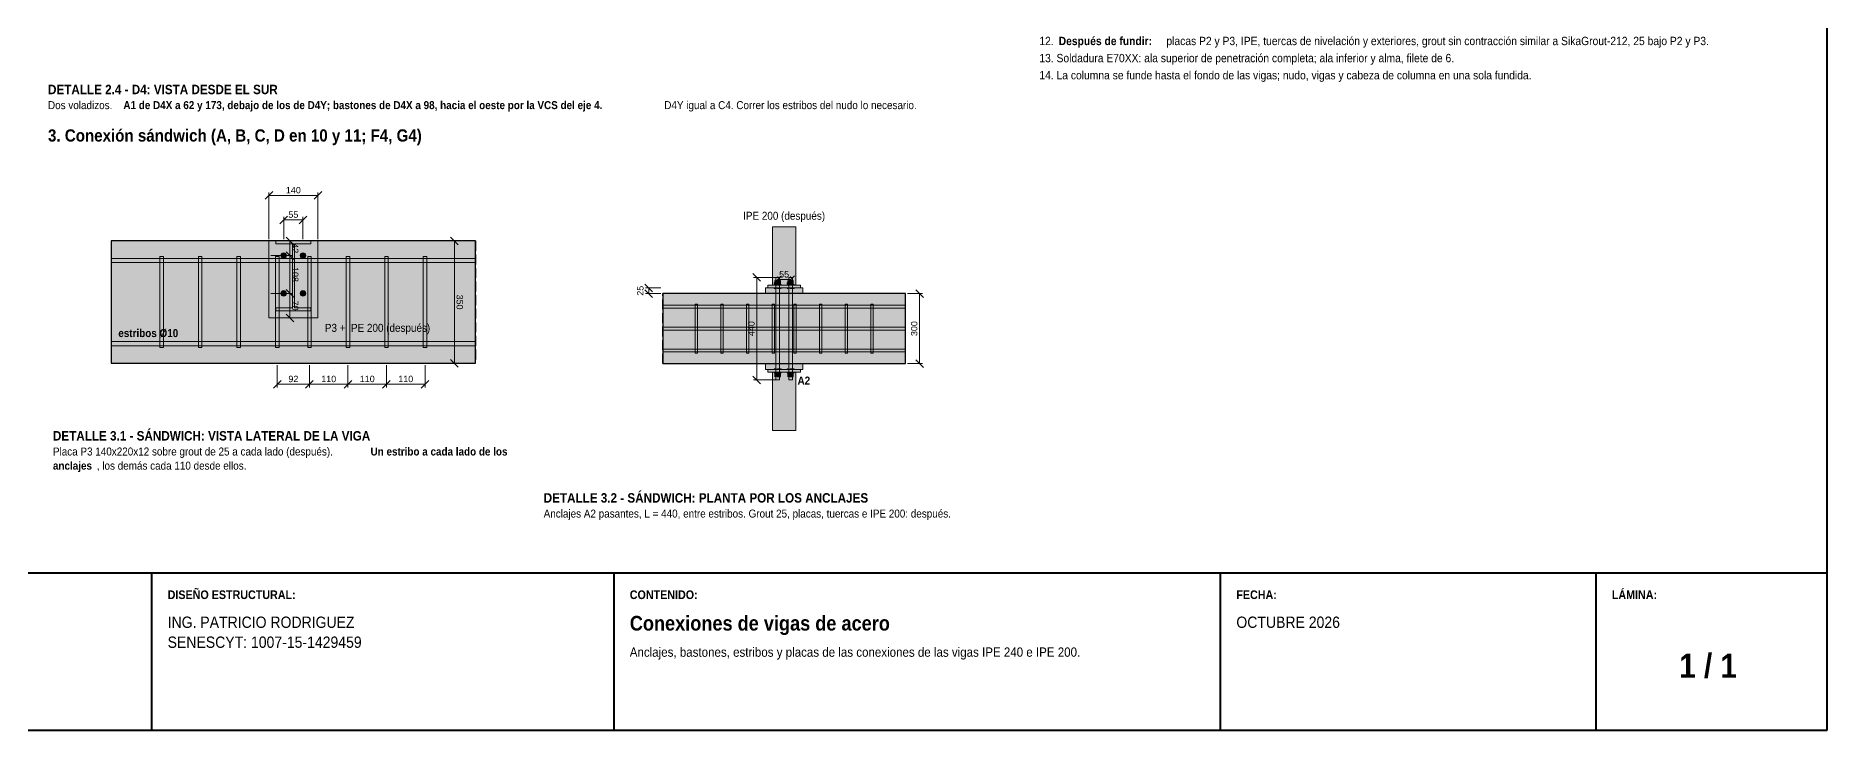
# Model space of a CAD drawing. Header units: millimetres. Extents: x 8 to 833, y 8 to 586.
# Drawn here: x 321 to 833, y 8 to 207 of the extents above; entities that cross this region are included whole.
import ezdxf
from ezdxf.enums import TextEntityAlignment as Align

# ---------------------------------------------------------------- set-up
doc = ezdxf.new("R2010")
doc.units = ezdxf.units.MM
doc.linetypes.add('TRAZO_3-2', pattern=[1.763889, 1.058333, -0.705556])
doc.linetypes.add('TRAZO_8-3', pattern=[3.880556, 2.822222, -1.058333])
for name, color, linetype, lineweight, true_color in [('COTAS', 27, 'Continuous', 15, 0x333333), ('DETALLES', 49, 'Continuous', 9, 0x222222), ('G-edge', 251, 'TRAZO_8-3', 30, 0x555555), ('G-r_anc', 24, 'Continuous', 18, 0x7b241c), ('G-r_ancg', 11, 'TRAZO_3-2', 20, 0xd3746b), ('G-r_bm1', 156, 'Continuous', 18, 0x0e2f44), ('G-r_conc', 252, 'Continuous', 30, 0x6b6b6b), ('G-r_eplate', 253, 'Continuous', 20, 0x848f9a), ('G-r_grout', 9, 'Continuous', 18, 0xb5b5b5), ('G-r_ipe', 127, 'Continuous', 18, 0x1f3347), ('G-r_tieS', 217, 'Continuous', 18, 0x4a235a), ('LAMINA_MARCO', 49, 'Continuous', 40, 0x222222), ('LAMINA_TEXTO', 19, 'Continuous', 9, 0x111111), ('T-anc', 22, 'Continuous', 18, 0xa93226), ('T-small', 47, 'Continuous', 18, 0x444444), ('T-tie', 195, 'Continuous', 18, 0x5b2c6f)]:
    doc.layers.add(name, color=color, linetype=linetype, lineweight=lineweight, true_color=true_color)
doc.styles.add('ESTANDAR', font='arial.ttf')
doc.styles.add('NEGRITA', font='arialbd.ttf')
doc.dimstyles.new('COTAS_PAPEL', dxfattribs={"dimtxt": 1.8288, "dimasz": 2, "dimexe": 0.881944, "dimexo": 0.529167, "dimgap": 0.6, "dimtad": 1, "dimdec": 0, "dimtxsty": 'ESTANDAR', "dimtsz": 1.094317, "dimcen": 2.5, "dimclrd": 8, "dimclre": 8, "dimclrt": 250, "dimazin": 3, "dimtfac": 1, "dimtmove": 0, "dimatfit": 3, "dimlwd": 15, "dimlwe": 13})

# ---------------------------------------------------------------- blocks, each defined once
blk = doc.blocks.new('DET_09_detalle-3-1-sandwich-vista-lateral-de-la-viga')
at = {"layer": 'G-r_anc', "true_color": 0xc0392b}
h = blk.add_hatch(color=7, dxfattribs=at)
edge = h.paths.add_edge_path()
edge.add_arc((-2.75, 9.8), 0.8, 0, 360)
h = blk.add_hatch(color=7, dxfattribs=at)
edge = h.paths.add_edge_path()
edge.add_arc((2.75, 9.8), 0.8, 0, 360)
h = blk.add_hatch(color=7, dxfattribs=at)
edge = h.paths.add_edge_path()
edge.add_arc((-2.75, -1), 0.8, 0, 360)
h = blk.add_hatch(color=7, dxfattribs=at)
edge = h.paths.add_edge_path()
edge.add_arc((2.75, -1), 0.8, 0, 360)
at = {"layer": 'G-r_bm1', "true_color": 0x1a5276}
for points in [[(-52, 9), (52, 9), (52, 7.8), (-52, 7.8)], [(-52, -14.8), (52, -14.8), (52, -16), (-52, -16)]]:
    blk.add_hatch(color=7, dxfattribs=at).paths.add_polyline_path(points)
at = {"layer": 'G-r_conc', "true_color": 0xf5f3ef}
blk.add_hatch(color=7, dxfattribs=at).paths.add_polyline_path([(-52, -21), (52, -21), (52, 14), (-52, 14)])
at = {"layer": 'G-r_eplate', "true_color": 0xe5ebf1}
blk.add_hatch(color=7, dxfattribs=at).paths.add_polyline_path([(-7, -8), (7, -8), (7, 14), (-7, 14)])
at = {"layer": 'G-r_ipe', "true_color": 0xe7edf2}
blk.add_hatch(color=7, dxfattribs=at).paths.add_polyline_path([(-5, 14), (5, 14), (5, 13.15), (0.28, 13.15), (0.28, -5.15), (5, -5.15), (5, -6), (-5, -6), (-5, -5.15), (-0.28, -5.15), (-0.28, 13.15), (-5, 13.15)])
at = {"layer": 'G-r_tieS', "true_color": 0x9059a7}
for points in [[(-37.1, 9.5), (-37.1, -16.5), (-38.1, -16.5), (-38.1, 9.5)], [(-26.1, 9.5), (-26.1, -16.5), (-27.1, -16.5), (-27.1, 9.5)], [(-15.1, 9.5), (-15.1, -16.5), (-16.1, -16.5), (-16.1, 9.5)], [(-4.1, 9.5), (-4.1, -16.5), (-5.1, -16.5), (-5.1, 9.5)], [(5.1, 9.5), (5.1, -16.5), (4.1, -16.5), (4.1, 9.5)], [(16.1, 9.5), (16.1, -16.5), (15.1, -16.5), (15.1, 9.5)], [(27.1, 9.5), (27.1, -16.5), (26.1, -16.5), (26.1, 9.5)], [(38.1, 9.5), (38.1, -16.5), (37.1, -16.5), (37.1, 9.5)]]:
    blk.add_hatch(color=7, dxfattribs=at).paths.add_polyline_path(points)
at = {"layer": 'G-edge'}
for p, q in [((-52, 14), (-52, -21)), ((52, 14), (52, -21))]:
    blk.add_line(p, q, dxfattribs=at)
at = {"layer": 'G-r_anc'}
for centre in [(-2.75, 9.8), (2.75, 9.8), (-2.75, -1), (2.75, -1)]:
    blk.add_circle(centre, 0.8, dxfattribs=at)
at = {"layer": 'G-r_bm1'}
for points in [[(-52, 9), (52, 9), (52, 7.8), (-52, 7.8)], [(-52, -14.8), (52, -14.8), (52, -16), (-52, -16)]]:
    blk.add_lwpolyline(points, close=True, dxfattribs=at)
at = {"layer": 'G-r_conc'}
blk.add_lwpolyline([(-52, -21), (52, -21), (52, 14), (-52, 14)], close=True, dxfattribs=at)
at = {"layer": 'G-r_eplate'}
blk.add_lwpolyline([(-7, -8), (7, -8), (7, 14), (-7, 14)], close=True, dxfattribs=at)
at = {"layer": 'G-r_ipe'}
blk.add_lwpolyline([(-5, 14), (5, 14), (5, 13.15), (0.28, 13.15), (0.28, -5.15), (5, -5.15), (5, -6), (-5, -6), (-5, -5.15), (-0.28, -5.15), (-0.28, 13.15), (-5, 13.15)], close=True, dxfattribs=at)
at = {"layer": 'G-r_tieS'}
for points in [[(-37.1, 9.5), (-37.1, -16.5), (-38.1, -16.5), (-38.1, 9.5)], [(-26.1, 9.5), (-26.1, -16.5), (-27.1, -16.5), (-27.1, 9.5)], [(-15.1, 9.5), (-15.1, -16.5), (-16.1, -16.5), (-16.1, 9.5)], [(-4.1, 9.5), (-4.1, -16.5), (-5.1, -16.5), (-5.1, 9.5)], [(5.1, 9.5), (5.1, -16.5), (4.1, -16.5), (4.1, 9.5)], [(16.1, 9.5), (16.1, -16.5), (15.1, -16.5), (15.1, 9.5)], [(27.1, 9.5), (27.1, -16.5), (26.1, -16.5), (26.1, 9.5)], [(38.1, 9.5), (38.1, -16.5), (37.1, -16.5), (37.1, 9.5)]]:
    blk.add_lwpolyline(points, close=True, dxfattribs=at)
at = {"layer": 'T-small', "color": 47, "true_color": 0x444444, "style": 'ESTANDAR', "width": 0.885}
blk.add_text('P3 + IPE 200 (después)', height=2.286, dxfattribs=at).set_placement((9, -12))
at = {"layer": 'T-tie', "color": 195, "true_color": 0x5b2c6f, "style": 'NEGRITA', "width": 0.885}
blk.add_text('estribos Ø10', height=2.286, dxfattribs=at).set_placement((-50, -13.5))
at = {"layer": 'COTAS'}
for base, p1, p2, text in [((-7, 27), (-7, 14), (7, 14), '140'), ((-2.75, 20), (-2.75, 14), (2.75, 14), '55'), ((-4.6, -27), (-4.6, -21), (4.6, -21), '92'), ((4.6, -27), (4.6, -21), (15.6, -21), '110'), ((15.6, -27), (15.6, -21), (26.6, -21), '110'), ((26.6, -27), (26.6, -21), (37.6, -21), '110')]:
    blk.add_linear_dim(base=base, p1=p1, p2=p2, text=text, dimstyle='COTAS_PAPEL', dxfattribs=at).render()
for base, p1, p2, text in [((-1, 14), (-7, 14), (-7, 9.8), '42'), ((-1, 9.8), (-7, 9.8), (-7, -1), '108'), ((46, 14), (52, 14), (52, -21), '350'), ((-1, -1), (-7, -1), (-7, -8), '70')]:
    blk.add_linear_dim(base=base, p1=p1, p2=p2, angle=270, text=text, dimstyle='COTAS_PAPEL', dxfattribs=at).render()
blk = doc.blocks.new('DET_10_detalle-3-2-sandwich-planta-por-los-anclajes')
at = {"layer": 'G-r_anc', "true_color": 0xc0392b}
for points in [[(-2.37, -16.87), (-2.37, 12.46), (-1.3, 12.46), (-1.3, -16.87)], [(1.3, -16.87), (1.3, 12.46), (2.37, 12.46), (2.37, -16.87)]]:
    blk.add_hatch(color=7, dxfattribs=at).paths.add_polyline_path(points)
at = {"layer": 'G-r_ancg', "true_color": 0xf4dbd9}
for points in [[(-2.83, 10.26), (-0.83, 10.26), (-0.83, 10.46), (-2.83, 10.46)], [(-2.63, 10.46), (-1.03, 10.46), (-1.03, 11.53), (-2.63, 11.53)], [(0.83, 10.26), (2.83, 10.26), (2.83, 10.46), (0.83, 10.46)], [(1.03, 10.46), (2.63, 10.46), (2.63, 11.53), (1.03, 11.53)], [(-2.83, 9.46), (-0.83, 9.46), (-0.83, 9.26), (-2.83, 9.26)], [(0.83, 9.46), (2.83, 9.46), (2.83, 9.26), (0.83, 9.26)], [(-2.83, -13.87), (-0.83, -13.87), (-0.83, -13.67), (-2.83, -13.67)], [(-2.83, -14.67), (-0.83, -14.67), (-0.83, -14.87), (-2.83, -14.87)], [(-2.63, -14.87), (-1.03, -14.87), (-1.03, -15.94), (-2.63, -15.94)], [(0.83, -13.87), (2.83, -13.87), (2.83, -13.67), (0.83, -13.67)], [(0.83, -14.67), (2.83, -14.67), (2.83, -14.87), (0.83, -14.87)], [(1.03, -14.87), (2.63, -14.87), (2.63, -15.94), (1.03, -15.94)]]:
    blk.add_hatch(color=7, dxfattribs=at).paths.add_polyline_path(points)
at = {"layer": 'G-r_bm1', "true_color": 0x1a5276}
for points in [[(-34.67, 4.46), (34.67, 4.46), (34.67, 3.66), (-34.67, 3.66)], [(-34.67, -1.8), (34.67, -1.8), (34.67, -2.6), (-34.67, -2.6)], [(-34.67, -8.07), (34.67, -8.07), (34.67, -8.87), (-34.67, -8.87)]]:
    blk.add_hatch(color=7, dxfattribs=at).paths.add_polyline_path(points)
at = {"layer": 'G-r_conc', "true_color": 0xf5f3ef}
blk.add_hatch(color=7, dxfattribs=at).paths.add_polyline_path([(-34.67, -12.2), (34.67, -12.2), (34.67, 7.8), (-34.67, 7.8)])
at = {"layer": 'G-r_eplate', "true_color": 0xe5ebf1}
for points in [[(-4.67, 9.46), (4.67, 9.46), (4.67, 10.26), (-4.67, 10.26)], [(-4.67, -13.87), (4.67, -13.87), (4.67, -14.67), (-4.67, -14.67)]]:
    blk.add_hatch(color=7, dxfattribs=at).paths.add_polyline_path(points)
at = {"layer": 'G-r_grout', "true_color": 0xeae8e2}
for points in [[(-5.33, 7.8), (5.33, 7.8), (5.33, 9.46), (-5.33, 9.46)], [(-5.33, -12.2), (5.33, -12.2), (5.33, -13.87), (-5.33, -13.87)]]:
    blk.add_hatch(color=7, dxfattribs=at).paths.add_polyline_path(points)
at = {"layer": 'G-r_ipe', "true_color": 0xe7edf2}
for points in [[(-3.33, 10.26), (3.33, 10.26), (3.33, 26.93), (-3.33, 26.93)], [(-3.33, -14.67), (3.33, -14.67), (3.33, -31.34), (-3.33, -31.34)]]:
    blk.add_hatch(color=7, dxfattribs=at).paths.add_polyline_path(points)
at = {"layer": 'G-r_tieS', "true_color": 0x9059a7}
for points in [[(-25.4, -9.2), (-25.4, 4.8), (-24.73, 4.8), (-24.73, -9.2)], [(-18.07, -9.2), (-18.07, 4.8), (-17.4, 4.8), (-17.4, -9.2)], [(-10.73, -9.2), (-10.73, 4.8), (-10.07, 4.8), (-10.07, -9.2)], [(-3.4, -9.2), (-3.4, 4.8), (-2.73, 4.8), (-2.73, -9.2)], [(2.73, -9.2), (2.73, 4.8), (3.4, 4.8), (3.4, -9.2)], [(10.07, -9.2), (10.07, 4.8), (10.73, 4.8), (10.73, -9.2)], [(17.4, -9.2), (17.4, 4.8), (18.07, 4.8), (18.07, -9.2)], [(24.73, -9.2), (24.73, 4.8), (25.4, 4.8), (25.4, -9.2)]]:
    blk.add_hatch(color=7, dxfattribs=at).paths.add_polyline_path(points)
at = {"layer": 'G-edge'}
for p, q in [((-34.67, -12.2), (-34.67, 7.8)), ((34.67, -12.2), (34.67, 7.8))]:
    blk.add_line(p, q, dxfattribs=at)
at = {"layer": 'G-r_anc'}
for points in [[(-2.37, -16.87), (-2.37, 12.46), (-1.3, 12.46), (-1.3, -16.87)], [(1.3, -16.87), (1.3, 12.46), (2.37, 12.46), (2.37, -16.87)]]:
    blk.add_lwpolyline(points, close=True, dxfattribs=at)
at = {"layer": 'G-r_ancg'}
for points in [[(-2.83, 10.26), (-0.83, 10.26), (-0.83, 10.46), (-2.83, 10.46)], [(-2.63, 10.46), (-1.03, 10.46), (-1.03, 11.53), (-2.63, 11.53)], [(0.83, 10.26), (2.83, 10.26), (2.83, 10.46), (0.83, 10.46)], [(1.03, 10.46), (2.63, 10.46), (2.63, 11.53), (1.03, 11.53)], [(-2.83, 9.46), (-0.83, 9.46), (-0.83, 9.26), (-2.83, 9.26)], [(0.83, 9.46), (2.83, 9.46), (2.83, 9.26), (0.83, 9.26)], [(-2.83, -13.87), (-0.83, -13.87), (-0.83, -13.67), (-2.83, -13.67)], [(-2.83, -14.67), (-0.83, -14.67), (-0.83, -14.87), (-2.83, -14.87)], [(-2.63, -14.87), (-1.03, -14.87), (-1.03, -15.94), (-2.63, -15.94)], [(0.83, -13.87), (2.83, -13.87), (2.83, -13.67), (0.83, -13.67)], [(0.83, -14.67), (2.83, -14.67), (2.83, -14.87), (0.83, -14.87)], [(1.03, -14.87), (2.63, -14.87), (2.63, -15.94), (1.03, -15.94)]]:
    blk.add_lwpolyline(points, close=True, dxfattribs=at)
at = {"layer": 'G-r_bm1'}
for points in [[(-34.67, 4.46), (34.67, 4.46), (34.67, 3.66), (-34.67, 3.66)], [(-34.67, -1.8), (34.67, -1.8), (34.67, -2.6), (-34.67, -2.6)], [(-34.67, -8.07), (34.67, -8.07), (34.67, -8.87), (-34.67, -8.87)]]:
    blk.add_lwpolyline(points, close=True, dxfattribs=at)
at = {"layer": 'G-r_conc'}
blk.add_lwpolyline([(-34.67, -12.2), (34.67, -12.2), (34.67, 7.8), (-34.67, 7.8)], close=True, dxfattribs=at)
at = {"layer": 'G-r_eplate'}
for points in [[(-4.67, 9.46), (4.67, 9.46), (4.67, 10.26), (-4.67, 10.26)], [(-4.67, -13.87), (4.67, -13.87), (4.67, -14.67), (-4.67, -14.67)]]:
    blk.add_lwpolyline(points, close=True, dxfattribs=at)
at = {"layer": 'G-r_grout'}
for points in [[(-5.33, 7.8), (5.33, 7.8), (5.33, 9.46), (-5.33, 9.46)], [(-5.33, -12.2), (5.33, -12.2), (5.33, -13.87), (-5.33, -13.87)]]:
    blk.add_lwpolyline(points, close=True, dxfattribs=at)
at = {"layer": 'G-r_ipe'}
for points in [[(-3.33, 10.26), (3.33, 10.26), (3.33, 26.93), (-3.33, 26.93)], [(-3.33, -14.67), (3.33, -14.67), (3.33, -31.34), (-3.33, -31.34)]]:
    blk.add_lwpolyline(points, close=True, dxfattribs=at)
at = {"layer": 'G-r_tieS'}
for points in [[(-25.4, -9.2), (-25.4, 4.8), (-24.73, 4.8), (-24.73, -9.2)], [(-18.07, -9.2), (-18.07, 4.8), (-17.4, 4.8), (-17.4, -9.2)], [(-10.73, -9.2), (-10.73, 4.8), (-10.07, 4.8), (-10.07, -9.2)], [(-3.4, -9.2), (-3.4, 4.8), (-2.73, 4.8), (-2.73, -9.2)], [(2.73, -9.2), (2.73, 4.8), (3.4, 4.8), (3.4, -9.2)], [(10.07, -9.2), (10.07, 4.8), (10.73, 4.8), (10.73, -9.2)], [(17.4, -9.2), (17.4, 4.8), (18.07, 4.8), (18.07, -9.2)], [(24.73, -9.2), (24.73, 4.8), (25.4, 4.8), (25.4, -9.2)]]:
    blk.add_lwpolyline(points, close=True, dxfattribs=at)
at = {"layer": 'T-anc', "color": 22, "true_color": 0xa93226, "style": 'NEGRITA', "width": 0.885}
blk.add_text('A2', height=2.286, dxfattribs=at).set_placement((3.83, -18.2))
at = {"layer": 'T-small', "color": 47, "true_color": 0x444444, "style": 'ESTANDAR', "width": 0.885}
blk.add_text('IPE 200 (después)', height=2.286, dxfattribs=at).set_placement((0, 28.93), align=Align.CENTER)
at = {"layer": 'COTAS'}
for base, p1, p2, text in [((-38.67, 7.8), (-34.67, 7.8), (-34.67, 9.46), '25'), ((-7.83, -16.87), (-1.83, -16.87), (-1.83, 12.46), '440'), ((38.67, -12.2), (34.67, -12.2), (34.67, 7.8), '300')]:
    blk.add_linear_dim(base=base, p1=p1, p2=p2, angle=90, text=text, dimstyle='COTAS_PAPEL', dxfattribs=at).render()
blk.add_linear_dim(base=(-1.83, 11.8), p1=(-1.83, 11.8), p2=(1.83, 11.8), text='55', dimstyle='COTAS_PAPEL', dxfattribs=at).render()

msp = doc.modelspace()

# ---------------------------------------------------------------- linework, layer by layer
at = {"layer": 'LAMINA_MARCO'}
for p, q in [((833, 8), (833, 586)), ((8, 53), (833, 53)), ((354.5, 8), (354.5, 53)), ((486.5, 8), (486.5, 53)), ((659.75, 8), (659.75, 53)), ((767, 8), (767, 53)), ((8, 8), (833, 8))]:
    msp.add_line(p, q, dxfattribs=at)

# ---------------------------------------------------------------- block references
at = {"layer": 'DETALLES'}
for name, p in [('DET_09_detalle-3-1-sandwich-vista-lateral-de-la-viga', (394.91, 133.91)), ('DET_10_detalle-3-2-sandwich-planta-por-los-anclajes', (535.08, 125.03))]:
    msp.add_blockref(name, p, dxfattribs=at)

# ---------------------------------------------------------------- texts
at = {"layer": 'LAMINA_TEXTO', "color": 250, "true_color": 0x000000, "width": 0.885}
for s, height, style, p in [('12.', 2.381, 'ESTANDAR', (607.98, 203.89)), ('Después de fundir:', 2.3812, 'NEGRITA', (613.5, 203.89)), (' placas P2 y P3, IPE, tuercas de nivelación y exteriores, grout sin contracción similar a SikaGrout-212, 25 bajo P2 y P3.', 2.38125, 'ESTANDAR', (643.45, 203.89)), ('13. Soldadura E70XX: ala superior de penetración completa; ala inferior y alma, filete de 6.', 2.3812, 'ESTANDAR', (607.98, 199)), ('14. La columna se funde hasta el fondo de las vigas; nudo, vigas y cabeza de columna en una sola fundida.', 2.38125, 'ESTANDAR', (607.98, 194.1)), ('DETALLE 2.4 - D4: VISTA DESDE EL SUR', 2.6987, 'NEGRITA', (324.83, 189.86)), ('Dos voladizos.', 2.286, 'ESTANDAR', (324.83, 185.59)), ('A1 de D4X a 62 y 173, debajo de los de D4Y; bastones de D4X a 98, hacia el oeste por la VCS del eje 4.', 2.286, 'NEGRITA', (346.36, 185.59)), (' D4Y igual a C4. Correr los estribos del nudo lo necesario.', 2.286, 'ESTANDAR', (500.06, 185.59)), ('3. Conexión sándwich (A, B, C, D en 10 y 11; F4, G4)', 3.4925, 'NEGRITA', (324.83, 176.32)), ('DETALLE 3.1 - SÁNDWICH: VISTA LATERAL DE LA VIGA', 2.6987, 'NEGRITA', (326.24, 90.83)), ('Placa P3 140x220x12 sobre grout de 25 a cada lado (después).', 2.286, 'ESTANDAR', (326.24, 86.55)), ('Un estribo a cada lado de los', 2.286, 'NEGRITA', (416.96, 86.55)), ('anclajes', 2.286, 'NEGRITA', (326.24, 82.5)), (', los demás cada 110 desde ellos.', 2.286, 'ESTANDAR', (338.77, 82.5)), ('DETALLE 3.2 - SÁNDWICH: PLANTA POR LOS ANCLAJES', 2.6987, 'NEGRITA', (466.41, 73.08)), ('Anclajes A2 pasantes, L = 440, entre estribos. Grout 25, placas, tuercas e IPE 200: después.', 2.286, 'ESTANDAR', (466.41, 68.8))]:
    msp.add_text(s, height=height, dxfattribs=dict(at, style=style)).set_placement(p)
at = {"layer": 'LAMINA_TEXTO', "color": 251, "true_color": 0x555555, "style": 'NEGRITA', "width": 0.885}
for s, height, p in [('DISEÑO ESTRUCTURAL:', 2.4765, (359, 45.5)), ('CONTENIDO:', 2.476, (491, 45.5)), ('FECHA:', 2.476, (664.25, 45.5)), ('LÁMINA:', 2.476, (771.5, 45.5))]:
    msp.add_text(s, height=height, dxfattribs=at).set_placement(p)
at = {"layer": 'LAMINA_TEXTO', "color": 19, "true_color": 0x111111, "width": 0.885}
for s, height, style, p in [('ING. PATRICIO RODRIGUEZ', 3.2385, 'ESTANDAR', (359, 37.25)), ('Conexiones de vigas de acero', 4.191, 'NEGRITA', (491, 36.5)), ('OCTUBRE 2026', 3.2385, 'ESTANDAR', (664.25, 37.25)), ('SENESCYT: 1007-15-1429459', 3.2385, 'ESTANDAR', (359, 31.55)), ('Anclajes, bastones, estribos y placas de las conexiones de las vigas IPE 240 e IPE 200.', 2.667, 'ESTANDAR', (491, 29)), ('1 / 1', 6.858, 'NEGRITA', (790.73, 23))]:
    msp.add_text(s, height=height, dxfattribs=dict(at, style=style)).set_placement(p)

doc.saveas('drawing.dxf')
